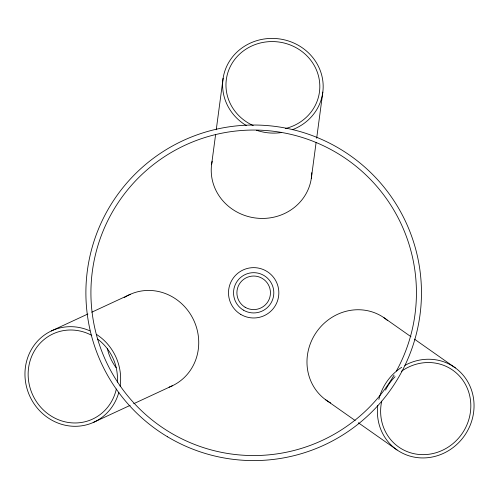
<?xml version="1.0" encoding="UTF-8"?>
<svg xmlns="http://www.w3.org/2000/svg" width="499" height="499" viewBox="0 0 499 499"><rect width="100%" height="100%" fill="white"/><g stroke="black" fill="none" stroke-linecap="round" stroke-linejoin="round"><path stroke-width="0.75" d="M211.57 164.751L215.637 134.362M216.248 129.752L223.122 78.249M311.282 178.598L316.104 142.471M316.678 138.217L322.828 92.097M51.316 330.968L87.893 313.99M91.785 312.193L130.476 294.235M93.207 422.503L130.164 405.356M133.682 403.722L172.367 385.764M383.974 317.726L410.958 336.7M414.432 339.127L455.369 367.913M325.654 399.774L355.176 420.532M358.344 422.759L397.048 449.961M394.06 375.148A162.755 162.755 0 0 1 112.961 374.593A162.755 162.755 0 0 1 251.615 130.064A162.755 162.755 0 0 1 396.418 371M128.324 295.252A50.337 47.299 65.1 0 1 194.167 321.169A50.337 47.299 65.1 0 1 169.086 387.162M124.207 297.622A50.337 47.299 65.1 0 1 127.27 295.801M116.136 367.707A46.981 44.149 65.1 0 1 107.366 348.545M116.336 389.02A46.981 44.149 65.1 0 1 59.749 420.252A46.981 44.149 65.1 0 1 31.131 357.727A46.981 44.149 65.1 0 1 91.791 335.397M97.648 339.127A46.981 44.149 65.1 0 1 117.34 382.153M118.849 392.314A50.337 47.299 65.1 0 1 58.433 423.239A50.337 47.299 65.1 0 1 27.601 357.926A50.337 47.299 65.1 0 1 89.826 330.831M96.351 334.336A50.337 47.299 65.1 0 1 120.116 386.27M311.788 172.679A50.337 47.299 7.6 0 1 256.224 218.088A50.337 47.299 7.6 0 1 212.162 161.233M253.243 125.592A46.981 44.149 7.6 0 1 237.643 56.044A46.981 44.149 7.6 0 1 312.636 62.868A46.981 44.149 7.6 0 1 285.49 128.524M246.281 125.53A50.337 47.299 7.6 0 1 236.545 52.482A50.337 47.299 7.6 0 1 314.32 59.562A50.337 47.299 7.6 0 1 292.352 129.721M281.461 132.547A50.337 47.299 7.6 0 1 256.53 130.283M330.669 402.955A50.337 47.299 -54.9 0 1 316.403 332.178A50.337 47.299 -54.9 0 1 387.735 320.632M401.346 371.362A46.981 44.149 -54.9 0 1 468.717 392.12A46.981 44.149 -54.9 0 1 427.674 454.414A46.981 44.149 -54.9 0 1 381.716 401.159M385.552 390.087A46.981 44.149 -54.9 0 1 395.077 376.683M404.907 365.374A50.337 47.299 -54.9 0 1 472.466 393.281A50.337 47.299 -54.9 0 1 429.028 457.546A50.337 47.299 -54.9 0 1 377.749 405.556M378.853 399.406A50.337 47.299 -54.9 0 1 401.676 367.289M167.577 436.818A167.789 167.789 0 0 0 421.443 295.364A167.789 167.789 0 0 0 172.005 146.238A167.789 167.789 0 0 0 167.577 436.818M243.387 310.116A20.135 20.135 0 0 0 273.808 293.063A20.135 20.135 0 0 0 243.83 275.242A20.135 20.135 0 0 0 243.387 310.116M245.103 307.234A16.779 16.779 0 0 0 270.452 293.019A16.779 16.779 0 0 0 245.471 278.174A16.779 16.779 0 0 0 245.103 307.234M240.817 314.445A25.168 25.168 0 0 0 278.841 293.125A25.168 25.168 0 0 0 241.366 270.851A25.168 25.168 0 0 0 240.817 314.445"/></g></svg>
